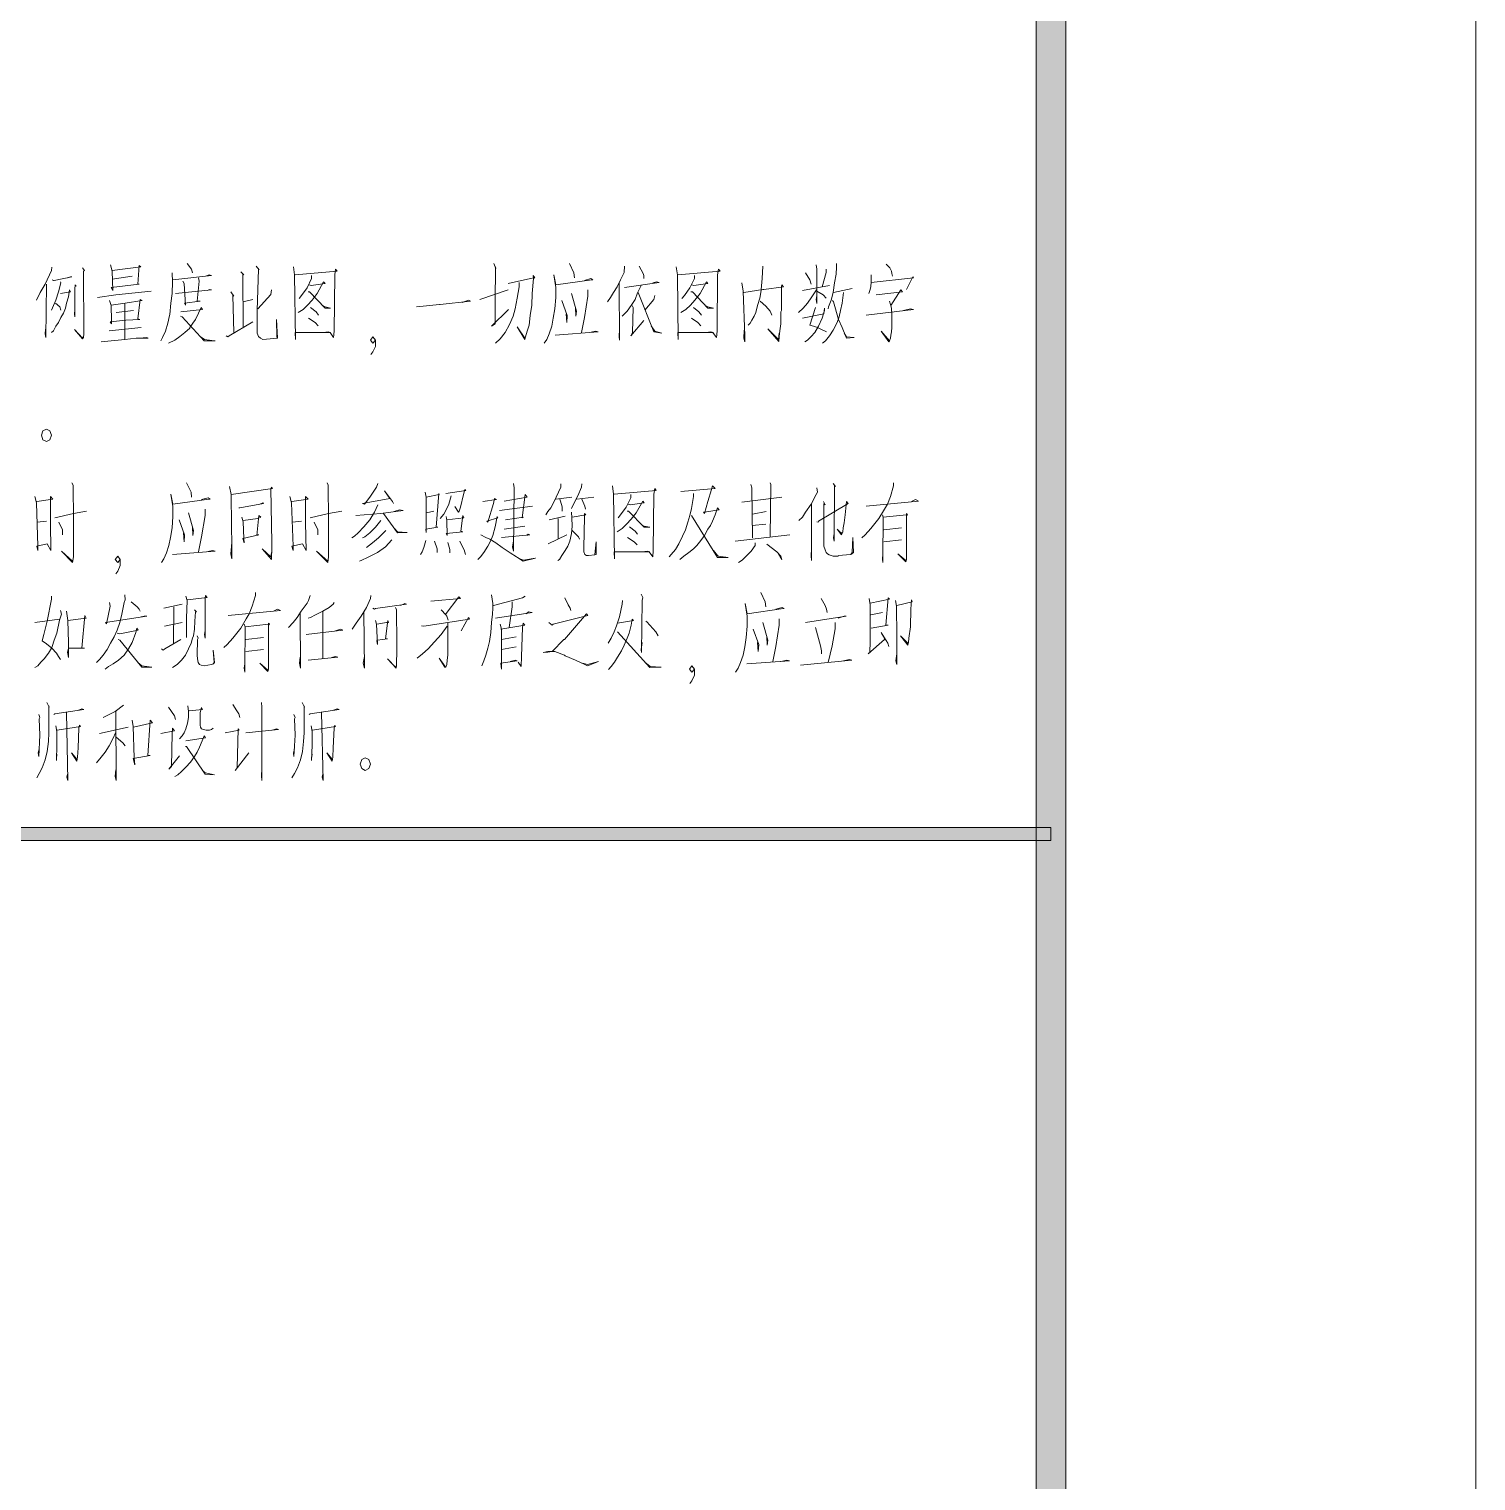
# Model space of a CAD drawing. Header units: millimetres. Extents: x 564 to 880, y 85 to 763.
# Drawn here: x 876.469 to 879.873, y 749.022 to 752.438 of the extents above; entities that cross this region are included whole.
import ezdxf

# ---------------------------------------------------------------- set-up
doc = ezdxf.new("R2010")
doc.units = ezdxf.units.MM

msp = doc.modelspace()

# ---------------------------------------------------------------- hatches: boundary and pattern name
h = msp.add_hatch(color=0)
h.dxf.hatch_style = 2
h.paths.add_polyline_path([(878.9084, 721.6862), (878.8386, 721.7563), (878.8386, 761.6824), (878.9084, 761.7526)])
h = msp.add_hatch(color=0)
h.dxf.hatch_style = 2
h.paths.add_polyline_path([(875.3864, 750.5291), (875.3864, 750.5592), (878.8734, 750.5592), (878.8734, 750.5291)])

# ---------------------------------------------------------------- linework, layer by layer
at = {"color": 0, "lineweight": 0}
for points in [[(820.4786, 720.7212), (879.8734, 720.7212), (879.8734, 762.7175), (820.4786, 762.7175)], [(878.9084, 721.6862), (878.8386, 721.7563), (878.8386, 761.6824), (878.9084, 761.7526)], [(876.522, 751.4823), (876.5184, 751.4927), (876.5102, 751.497), (876.5016, 751.4927), (876.4984, 751.4823), (876.5016, 751.4719), (876.5102, 751.4676), (876.5184, 751.4719)], [(877.2723, 750.7088), (877.269, 750.7191), (877.2604, 750.7234), (877.2522, 750.7191), (877.2486, 750.7088), (877.2522, 750.698), (877.2604, 750.6937), (877.269, 750.698)], [(875.3864, 750.5291), (875.3864, 750.5592), (878.8734, 750.5592), (878.8734, 750.5291)]]:
    msp.add_lwpolyline(points, close=True, dxfattribs=at)
for points in [[(876.5231, 751.8776), (876.522, 751.8701), (876.5077, 751.8379), (876.4959, 751.8186), (876.4866, 751.8007)], [(876.595, 751.8762), (876.6, 751.8701), (876.5975, 751.8687), (876.5985, 751.7224), (876.5985, 751.7209), (876.5975, 751.7123), (876.595, 751.7091), (876.5764, 751.7313), (876.595, 751.7106), (876.5975, 751.7166)], [(876.6612, 751.8837), (876.6647, 751.8687), (876.6662, 751.8229), (876.6626, 751.8304), (876.7288, 751.8379), (876.7252, 751.8379), (876.7288, 751.8819), (876.7324, 751.8791), (876.6647, 751.8701)], [(876.8411, 751.8866), (876.8515, 751.8734), (876.854, 751.8644)], [(877.0039, 751.8805), (877.0111, 751.8716), (877.0089, 751.8734), (877.0064, 751.7757), (877.0064, 751.7342), (877.0064, 751.7224), (877.0089, 751.7152), (877.0136, 751.7106), (877.0193, 751.7077), (877.0536, 751.7106), (877.0515, 751.7549), (877.0526, 751.7123)], [(877.0916, 751.8791), (877.0941, 751.8598), (877.0962, 751.7077), (877.0952, 751.7242), (877.1789, 751.7242), (877.1731, 751.7256), (877.1613, 751.7242)], [(877.0952, 751.8598), (877.1943, 751.8687), (877.1907, 751.8734), (877.1885, 751.8598), (877.1875, 751.727), (877.186, 751.7123), (877.1778, 751.7242)], [(877.5631, 751.8866), (877.5678, 751.8748), (877.5667, 751.8791), (877.5656, 751.795), (877.5656, 751.7446), (877.5574, 751.7388), (877.5975, 751.7785)], [(877.7406, 751.8866), (877.751, 751.8644), (877.7524, 751.8526)], [(877.8705, 751.8805), (877.8694, 751.8658), (877.8612, 751.848), (877.8526, 751.8319), (877.8444, 751.8186), (877.8372, 751.8068), (877.8304, 751.7964)], [(877.9048, 751.8805), (877.9141, 751.863), (877.9156, 751.8583), (877.9156, 751.8512)], [(877.9921, 751.8791), (877.9946, 751.8598), (877.9968, 751.7077), (877.9957, 751.7242), (878.0798, 751.7242), (878.0737, 751.7256), (878.0619, 751.7242)], [(877.9957, 751.8598), (878.0952, 751.8687), (878.0916, 751.8734), (878.0891, 751.8598), (878.088, 751.727), (878.0869, 751.7123), (878.0783, 751.7242)], [(878.1953, 751.8805), (878.1943, 751.8512), (878.1921, 751.8258), (878.1921, 751.8229), (878.1885, 751.8054), (878.1835, 751.7875), (878.1789, 751.7714), (878.1753, 751.7624), (878.1696, 751.7535), (878.166, 751.746), (878.1614, 751.7417)], [(878.3209, 751.8837), (878.3231, 751.8734), (878.3231, 751.7921), (878.3209, 751.8022), (878.3231, 751.8111)], [(878.3445, 751.8734), (878.3445, 751.8658), (878.3349, 751.8319)], [(878.3692, 751.8866), (878.3692, 751.8776), (878.3682, 751.8615), (878.3646, 751.8408), (878.361, 751.8186), (878.3563, 751.8007), (878.3503, 751.7846), (878.3492, 751.78)], [(878.4862, 751.8852), (878.4945, 751.8762), (878.498, 751.8687), (878.4991, 751.863), (878.5005, 751.8569)], [(876.5102, 751.8379), (876.5087, 751.7123), (876.5077, 751.7209), (876.5077, 751.7224), (876.5087, 751.736)], [(876.5431, 751.8437), (876.5442, 751.8408), (876.5384, 751.82), (876.5324, 751.8007), (876.5266, 751.7875), (876.522, 751.7771)], [(876.5241, 751.848), (876.5266, 751.8465), (876.5288, 751.8465), (876.5703, 751.8555), (876.5667, 751.8555), (876.561, 751.8526)], [(876.5774, 751.8361), (876.5799, 751.8333), (876.5774, 751.8319), (876.5774, 751.761), (876.5764, 751.7682), (876.5774, 751.7771)], [(876.6647, 751.8497), (876.7123, 751.8569)], [(876.8057, 751.8644), (876.8068, 751.8437), (876.8057, 751.8158), (876.8032, 751.7936), (876.8007, 751.7667), (876.7996, 751.7639), (876.796, 751.746), (876.7903, 751.727), (876.7832, 751.7123), (876.7796, 751.7048)], [(876.8078, 751.848), (876.8987, 751.8583), (876.893, 751.8598), (876.8848, 751.8569)], [(876.8315, 751.8451), (876.834, 751.8394), (876.8375, 751.7889), (876.835, 751.7936), (876.8719, 751.7979), (876.8647, 751.7979), (876.8694, 751.8451), (876.8683, 751.8526)], [(876.9674, 751.8673), (876.9746, 751.8598), (876.9721, 751.8615), (876.9735, 751.736)], [(877.1281, 751.8361), (877.1331, 751.8347), (877.166, 751.8394), (877.1624, 751.8437), (877.147, 751.8158), (877.1352, 751.8007), (877.1245, 751.7889), (877.1141, 751.7785), (877.1023, 751.7714)], [(877.1342, 751.8583), (877.1342, 751.8512), (877.1234, 751.829), (877.1105, 751.8111), (877.1045, 751.8039)], [(877.6222, 751.8422), (877.6222, 751.8319), (877.6175, 751.8054), (877.6129, 751.78), (877.6082, 751.7624), (877.5996, 751.7431), (877.5893, 751.7242), (877.5774, 751.7091), (877.5667, 751.6988)], [(877.5964, 751.8394), (877.6565, 751.8526), (877.6554, 751.8583), (877.659, 751.8526), (877.6565, 751.8512), (877.6529, 751.8158), (877.6519, 751.7889), (877.6483, 751.7639), (877.6458, 751.7417), (877.6411, 751.727), (877.6376, 751.7138), (877.6354, 751.7077), (877.6175, 751.7374), (877.6354, 751.7106)], [(877.776, 751.8465), (877.7914, 751.8512), (877.7961, 751.848), (877.7936, 751.848), (877.7084, 751.8361), (877.7037, 751.8598), (877.7084, 751.8304), (877.7084, 751.8068), (877.7063, 751.78), (877.7027, 751.7581), (877.6991, 751.7388), (877.693, 751.7209), (877.6873, 751.7077), (877.6812, 751.6988)], [(877.8576, 751.8408), (877.8587, 751.7063), (877.8576, 751.7152), (877.8587, 751.7313)], [(877.9095, 751.8347), (877.9012, 751.8172), (877.8952, 751.8022), (877.8859, 751.7875), (877.8762, 751.7742), (877.8644, 751.7624)], [(877.8705, 751.8304), (877.9521, 751.8422), (877.946, 751.8437), (877.9367, 751.8408)], [(878.029, 751.8361), (878.0336, 751.8347), (878.0665, 751.8394), (878.063, 751.8437), (878.0479, 751.8158), (878.0358, 751.8007), (878.0254, 751.7889), (878.0147, 751.7785), (878.0029, 751.7714)], [(878.0347, 751.8583), (878.0347, 751.8512), (878.024, 751.829), (878.0111, 751.8111), (878.0054, 751.8039)], [(878.146, 751.8408), (878.1495, 751.8215), (878.1531, 751.7166), (878.1531, 751.702), (878.1506, 751.7106), (878.1517, 751.7299)], [(878.1506, 751.8186), (878.1953, 751.8258), (878.1979, 751.8258), (878.244, 751.8319), (878.2404, 751.8361), (878.2394, 751.8333), (878.2394, 751.8022), (878.2394, 751.7757), (878.2379, 751.7728), (878.2379, 751.7478), (878.2379, 751.7446), (878.2358, 751.7285), (878.2343, 751.7152), (878.2333, 751.7034), (878.2072, 751.7327), (878.2322, 751.7077), (878.2343, 751.7224)], [(878.2887, 751.8229), (878.3528, 751.8347)], [(878.2959, 751.8644), (878.3066, 751.848), (878.3091, 751.8379)], [(878.4508, 751.8598), (878.4508, 751.8437), (878.4497, 751.8319), (878.4472, 751.8229), (878.4447, 751.8158)], [(878.4508, 751.8422), (878.5499, 751.8526), (878.5488, 751.8555), (878.5335, 751.8258)], [(876.5431, 751.8158), (876.5667, 751.82), (876.5646, 751.8243), (876.562, 751.8082), (876.5574, 751.7936), (876.5549, 751.7818), (876.5502, 751.77), (876.5442, 751.7596), (876.5384, 751.7478), (876.5324, 751.7388), (876.5266, 751.7285), (876.522, 751.7242)], [(876.6307, 751.8068), (876.6733, 751.8125), (876.757, 751.8215)], [(876.659, 751.7993), (876.6626, 751.7875), (876.6637, 751.7521), (876.6637, 751.7446), (876.6601, 751.7492), (876.6969, 751.7535), (876.7299, 751.7549), (876.7252, 751.7564), (876.7309, 751.8022), (876.7359, 751.7993), (876.6955, 751.7936), (876.6626, 751.7889)], [(876.8139, 751.8158), (876.8987, 751.8243), (876.8941, 751.8258), (876.8894, 751.8229)], [(876.9438, 751.82), (876.951, 751.8097), (876.9485, 751.8111), (876.951, 751.7242)], [(876.9957, 751.8022), (876.9735, 751.7964)], [(877.0397, 751.8243), (877.0383, 751.814), (877.0075, 751.78)], [(877.1259, 751.82), (877.1295, 751.82), (877.166, 751.7818), (877.1789, 751.7818), (877.166, 751.7846), (877.1603, 751.7875)], [(877.381, 751.7846), (877.4354, 751.7903), (877.4368, 751.7903), (877.5077, 751.7979), (877.503, 751.8007), (877.4887, 751.795)], [(877.5302, 751.8022), (877.5964, 751.8243)], [(877.7453, 751.8158), (877.7571, 751.7742), (877.756, 751.7624), (877.7546, 751.7832)], [(877.7842, 751.8243), (877.7842, 751.8097), (877.776, 751.7596), (877.7689, 751.7242)], [(877.9023, 751.8186), (877.9392, 751.7256), (877.9578, 751.7224), (877.9413, 751.727), (877.9331, 751.7403)], [(877.9413, 751.8111), (877.9392, 751.8022), (877.9177, 751.7771)], [(878.0265, 751.82), (878.03, 751.82), (878.0665, 751.7818), (878.0798, 751.7818), (878.0665, 751.7846), (878.0608, 751.7875)], [(878.322, 751.8243), (878.3113, 751.8082), (878.3005, 751.7936), (878.2902, 751.7818), (878.2794, 751.7714)], [(878.3231, 751.8215), (878.3374, 751.8125), (878.3445, 751.8054)], [(878.3857, 751.8186), (878.3821, 751.7936), (878.3785, 751.7757), (878.3753, 751.761), (878.3703, 751.7478), (878.361, 751.7299), (878.3528, 751.7166), (878.3431, 751.7048), (878.3363, 751.6988)], [(878.3621, 751.8186), (878.4057, 751.8276)], [(878.4626, 751.8125), (878.5242, 751.82), (878.5206, 751.8243), (878.497, 751.7875)], [(876.5313, 751.7936), (876.542, 751.7846), (876.5442, 751.7771)], [(876.6744, 751.7714), (876.7155, 751.7757)], [(876.6944, 751.7936), (876.6944, 751.7077)], [(876.8268, 751.7728), (876.8776, 751.7785), (876.874, 751.7832), (876.8683, 751.77), (876.8612, 751.7549), (876.8551, 751.746), (876.8479, 751.736), (876.8479, 751.7342), (876.8361, 751.7242), (876.8243, 751.7152), (876.8125, 751.7063), (876.7971, 751.6988)], [(877.1316, 751.7832), (877.1449, 751.7728), (877.1506, 751.7653)], [(877.7227, 751.7993), (877.7356, 751.7639), (877.7345, 751.7478), (877.7334, 751.7682)], [(877.8884, 751.7875), (877.8905, 751.7832), (877.8894, 751.7242), (877.8848, 751.7166), (877.9156, 751.7521)], [(878.0326, 751.7832), (878.0454, 751.7728), (878.0512, 751.7653)], [(878.1896, 751.7979), (878.2025, 751.7861), (878.2132, 751.7742), (878.2168, 751.7653), (878.2143, 751.7714)], [(878.2887, 751.7581), (878.3395, 751.7682), (878.341, 751.7818), (878.341, 751.7757), (878.3349, 751.7581), (878.3267, 751.7388), (878.3184, 751.7242), (878.3091, 751.7152), (878.3005, 751.7063), (878.2948, 751.702)], [(878.3195, 751.7832), (878.3066, 751.7417), (878.3148, 751.7388), (878.3245, 751.736), (878.3338, 751.7313), (878.3456, 751.7256)], [(878.3599, 751.7993), (878.3621, 751.7964), (878.3739, 751.7549), (878.3821, 751.736), (878.3907, 751.7152), (878.3928, 751.7106), (878.4107, 751.7123), (878.3928, 751.7138), (878.3871, 751.7224)], [(878.439, 751.7653), (878.5499, 751.7785), (878.5431, 751.78), (878.5263, 751.7757)], [(878.4934, 751.7979), (878.4959, 751.7903), (878.498, 751.7818), (878.4991, 751.7667), (878.4991, 751.7521), (878.4991, 751.736), (878.498, 751.7256), (878.497, 751.7181), (878.4959, 751.7106), (878.4934, 751.7048), (878.4923, 751.702), (878.4744, 751.727), (878.4934, 751.7048)], [(876.6579, 751.7285), (876.7334, 751.736)], [(876.8257, 751.7624), (876.8293, 751.761), (876.8812, 751.7048), (876.9073, 751.7048), (876.9059, 751.7048), (876.8823, 751.7077), (876.8719, 751.7152)], [(876.9331, 751.7166), (876.9367, 751.7138), (876.9402, 751.7166), (876.9957, 751.7492)], [(877.127, 751.7581), (877.1424, 751.7478), (877.1495, 751.7403)], [(878.0275, 751.7581), (878.0429, 751.7478), (878.0501, 751.7403)], [(876.639, 751.702), (876.6944, 751.7077), (876.7216, 751.7106), (876.7499, 751.7106), (876.7463, 751.7123), (876.7288, 751.7106)], [(877.2737, 751.6723), (877.2783, 751.6784), (877.2841, 751.6916), (877.2841, 751.7063), (877.2783, 751.7138), (877.2723, 751.7063), (877.2783, 751.6988), (877.2841, 751.7063)], [(877.7073, 751.7181), (877.8079, 751.7256), (877.8018, 751.727), (877.7878, 751.7242)], [(876.5703, 751.3707), (876.5728, 751.3649), (876.5739, 751.2834), (876.5739, 751.2333), (876.5739, 751.1964), (876.5714, 751.1832), (876.5456, 751.2097), (876.5714, 751.186)], [(876.8397, 751.3707), (876.8504, 751.3485), (876.8515, 751.3367)], [(876.9413, 751.3617), (876.9449, 751.3428), (876.9449, 751.3367), (876.9463, 751.2172), (876.9463, 751.1918), (876.9438, 751.2036), (876.9463, 751.2304)], [(876.9449, 751.3428), (877.0418, 751.3574), (877.0397, 751.3603), (877.0383, 751.356), (877.0408, 751.2304), (877.0408, 751.2258), (877.0408, 751.2125), (877.0397, 751.1964), (877.0397, 751.1903), (877.0182, 751.2154), (877.0383, 751.1964), (877.0397, 751.2068)], [(877.1706, 751.3707), (877.1731, 751.3649), (877.1742, 751.2834), (877.1742, 751.2333), (877.1742, 751.1964), (877.1721, 751.1832), (877.146, 751.2097), (877.1721, 751.186)], [(877.2901, 751.3692), (877.2866, 751.3603), (877.2712, 751.3367), (877.2583, 751.3206), (877.2537, 751.322), (877.3184, 751.3338), (877.3055, 751.3513), (877.3245, 751.3263), (877.3266, 751.322)], [(877.6093, 751.3692), (877.6104, 751.3589), (877.6093, 751.2097), (877.6068, 751.22), (877.6093, 751.2333)], [(877.7202, 751.3678), (877.7202, 751.3603), (877.7037, 751.3249), (877.6966, 751.3116), (877.6898, 751.3027), (877.6848, 751.2952)], [(877.7699, 751.3678), (877.7689, 751.3603), (877.7606, 751.3395), (877.751, 751.322), (877.7453, 751.3102)], [(877.8422, 751.3631), (877.8444, 751.3442), (877.8469, 751.1918), (877.8458, 751.2082), (877.9295, 751.2082), (877.9238, 751.2097), (877.912, 751.2082)], [(877.8458, 751.3442), (877.9449, 751.3528), (877.9413, 751.3574), (877.9392, 751.3442), (877.9377, 751.2111), (877.9367, 751.1964), (877.9284, 751.2082)], [(878.0029, 751.3499), (878.0834, 751.3574), (878.0773, 751.3631), (878.0748, 751.3546), (878.0665, 751.3263), (878.0583, 751.2984), (878.0562, 751.3013), (878.0583, 751.3013), (878.0927, 751.307), (878.0891, 751.3116), (878.0834, 751.2952), (878.0773, 751.2805), (878.0726, 751.2701), (878.0665, 751.2612), (878.0583, 751.2465), (878.0501, 751.2347), (878.0408, 751.2229), (878.0326, 751.2154), (878.0218, 751.2068), (878.01, 751.1979), (878.0004, 751.1903)], [(878.1671, 751.3664), (878.1696, 751.3589), (878.1717, 751.2408)], [(878.2132, 751.3707), (878.2143, 751.3664), (878.2132, 751.2436)], [(878.3231, 751.3589), (878.3245, 751.3485), (878.3209, 751.3428), (878.3091, 751.3206), (878.2959, 751.3013), (878.2887, 751.2894), (878.2805, 751.2819)], [(878.361, 751.3692), (878.3667, 751.3617), (878.3646, 751.3631), (878.3635, 751.2333), (878.3621, 751.2408), (878.3635, 751.2512)], [(878.5027, 751.3707), (878.5027, 751.3631), (878.4959, 751.3381), (878.4887, 751.3206), (878.4816, 751.3088), (878.4687, 751.2866), (878.4497, 751.263), (878.4365, 751.2479), (878.4283, 751.2408)], [(876.483, 751.3381), (876.4866, 751.3234), (876.4898, 751.2215), (876.4898, 751.2111), (876.4876, 751.2215), (876.5123, 751.2272), (876.5205, 751.2111), (876.5195, 751.2762), (876.5195, 751.3381), (876.5256, 751.3324), (876.4876, 751.3263)], [(876.8751, 751.3309), (876.8905, 751.3352), (876.8955, 751.3324), (876.893, 751.3324), (876.8078, 751.3206), (876.8032, 751.3442), (876.8078, 751.3145), (876.8078, 751.2909), (876.8057, 751.2644), (876.8021, 751.2422), (876.7985, 751.2229), (876.7925, 751.2054), (876.7867, 751.1918), (876.7807, 751.1832)], [(876.9628, 751.3116), (876.9649, 751.3116), (877.0207, 751.322), (877.0193, 751.3234), (877.0125, 751.3206)], [(877.0833, 751.3381), (877.0869, 751.3234), (877.0905, 751.2215), (877.0905, 751.2111), (877.088, 751.2215), (877.1127, 751.2272), (877.1213, 751.2111), (877.1198, 751.2762), (877.1198, 751.3381), (877.1259, 751.3324), (877.088, 751.3263)], [(877.4011, 751.3485), (877.4036, 751.3367), (877.4036, 751.2937), (877.4036, 751.254), (877.4025, 751.2612), (877.4308, 751.2658), (877.4272, 751.2658), (877.4333, 751.3456), (877.4343, 751.3428), (877.4036, 751.3367)], [(877.4626, 751.3395), (877.4569, 751.3206), (877.4508, 751.307), (877.4451, 751.297), (877.4368, 751.2866)], [(877.4497, 751.3456), (877.4969, 751.3528), (877.4944, 751.3546), (877.4912, 751.3428), (877.4841, 751.3131), (877.4816, 751.3041), (877.4794, 751.3013), (877.4708, 751.3145)], [(877.537, 751.3263), (877.5692, 751.3309), (877.5642, 751.3338), (877.5621, 751.322), (877.5488, 751.2776), (877.5467, 751.2805), (877.5724, 751.288), (877.5703, 751.2909), (877.5656, 751.2673), (877.5606, 751.2465), (877.5549, 751.2333), (877.5488, 751.2215), (877.5395, 751.2068), (877.5313, 751.1964), (877.5252, 751.1903)], [(877.5868, 751.3277), (877.6411, 751.3367), (877.6365, 751.3428), (877.6293, 751.288), (877.6329, 751.2894), (877.5903, 751.2834)], [(877.7084, 751.3324), (877.7463, 751.3367)], [(877.7181, 751.3324), (877.7227, 751.3174), (877.7238, 751.3131), (877.7238, 751.3041)], [(877.7581, 751.3324), (877.7982, 751.3367)], [(877.7699, 751.3324), (877.7771, 751.3159), (877.7782, 751.3088)], [(877.8787, 751.3206), (877.8834, 751.3191), (877.9166, 751.3234), (877.9131, 751.3277), (877.8977, 751.2998), (877.8859, 751.2852), (877.8751, 751.2733), (877.8644, 751.263), (877.8526, 751.2555)], [(877.8848, 751.3428), (877.8848, 751.3352), (877.8741, 751.3131), (877.8612, 751.2952), (877.8551, 751.288)], [(878.0326, 751.3456), (878.0326, 751.3381), (878.0275, 751.3102), (878.024, 751.2937), (878.0193, 751.2776), (878.0136, 751.2597), (878.0064, 751.2451), (877.9982, 751.2272), (877.99, 751.214), (877.9803, 751.2021), (877.9757, 751.1964)], [(878.146, 751.3249), (878.2404, 751.3367)], [(878.3231, 751.2791), (878.3256, 751.2776), (878.3267, 751.2805), (878.3964, 751.322), (878.3928, 751.3263), (878.3893, 751.2952), (878.3871, 751.2762), (878.3846, 751.2644), (878.3835, 751.2555), (878.381, 751.2479), (878.3703, 751.2612), (878.381, 751.2512), (878.3821, 751.254)], [(878.3385, 751.3263), (878.342, 751.3191), (878.3395, 751.322), (878.3395, 751.2318), (878.3395, 751.2215), (878.342, 751.2125), (878.3445, 751.2068), (878.3481, 751.2036), (878.3517, 751.2007), (878.361, 751.1979), (878.3728, 751.1979), (878.3739, 751.1993), (878.3928, 751.2007), (878.4025, 751.2021), (878.4093, 751.2068), (878.4072, 751.2422), (878.4057, 751.2068), (878.4025, 751.2021)], [(878.439, 751.3159), (878.5621, 751.3277), (878.5549, 751.3309)], [(878.5549, 751.3309), (878.5453, 751.3263)], [(876.5302, 751.288), (876.5739, 751.2984), (876.6046, 751.3041)], [(876.8447, 751.2998), (876.8565, 751.2583), (876.8551, 751.2465), (876.854, 751.2673)], [(876.8837, 751.3088), (876.8837, 751.2937), (876.8751, 751.2436), (876.8683, 751.2082)], [(876.9699, 751.2894), (876.9735, 751.2791), (876.9746, 751.2394), (876.9757, 751.229), (876.9721, 751.2394), (877.01, 751.2479), (877.0075, 751.2479), (877.0053, 751.2465), (877.01, 751.2937), (877.0146, 751.2894), (877.0075, 751.2866), (876.9735, 751.2819)], [(877.1306, 751.288), (877.1742, 751.2984), (877.205, 751.3041)], [(877.2901, 751.3191), (877.2819, 751.3013), (877.2712, 751.2834), (877.2569, 751.2673), (877.244, 751.2526), (877.2347, 751.2451), (877.2286, 751.2408)], [(877.2383, 751.2937), (877.2973, 751.2984), (877.3492, 751.3055), (877.341, 751.307), (877.3281, 751.3027)], [(877.303, 751.2984), (877.3363, 751.2526), (877.3588, 751.254), (877.3363, 751.2555), (877.3291, 751.263)], [(877.4046, 751.2998), (877.4215, 751.3041)], [(877.4508, 751.2909), (877.4522, 751.2819), (877.4533, 751.2465), (877.4508, 751.2512), (877.4898, 751.2555), (877.4851, 751.2569), (877.4898, 751.2937), (877.4923, 751.288), (877.4522, 751.2834)], [(877.576, 751.3055), (877.654, 751.3159)], [(877.693, 751.2834), (877.7309, 751.2923)], [(877.7453, 751.3013), (877.7463, 751.288), (877.7474, 751.2687), (877.7453, 751.2512), (877.7417, 751.2333), (877.737, 751.2215), (877.7309, 751.2111), (877.7227, 751.1993), (877.717, 751.1903), (877.7134, 751.1875)], [(877.7474, 751.2894), (877.7796, 751.2952), (877.776, 751.2984), (877.776, 751.2894), (877.7746, 751.2186), (877.7746, 751.2082), (877.7771, 751.2021), (877.7807, 751.1993), (877.7853, 751.1993), (877.8007, 751.2007), (877.8032, 751.2021), (877.8032, 751.2318), (877.8007, 751.2021)], [(877.8762, 751.3041), (877.8798, 751.3041), (877.9166, 751.2658), (877.9295, 751.2658), (877.9166, 751.2687), (877.9105, 751.2716)], [(878.0275, 751.2937), (878.0891, 751.195), (878.1138, 751.195), (878.0916, 751.1979), (878.0891, 751.1993), (878.0798, 751.2111)], [(878.1717, 751.297), (878.2039, 751.3027)], [(878.3102, 751.3206), (878.3102, 751.1875), (878.3091, 751.1993), (878.3102, 751.2154)], [(878.4769, 751.2952), (878.4791, 751.2894), (878.478, 751.1918), (878.478, 751.1832), (878.4769, 751.1918), (878.478, 751.2021)], [(878.4791, 751.2894), (878.5335, 751.2952), (878.5335, 751.2984), (878.536, 751.2952), (878.5335, 751.2937), (878.5335, 751.1903), (878.5324, 751.1846), (878.5134, 751.2036), (878.5324, 751.1875)], [(876.4887, 751.2776), (876.5102, 751.2805)], [(876.5395, 751.2776), (876.5477, 751.2597), (876.5477, 751.2479)], [(876.8222, 751.2834), (876.835, 751.2479), (876.834, 751.2318), (876.8325, 751.2526)], [(877.0891, 751.2776), (877.1105, 751.2805)], [(877.1399, 751.2776), (877.1485, 751.2597), (877.1485, 751.2479)], [(877.2973, 751.2819), (877.2841, 751.2658), (877.2712, 751.2526), (877.2594, 751.2436), (877.2537, 751.2408)], [(877.3091, 751.2583), (877.2912, 751.2408), (877.2773, 751.229), (877.263, 751.2186)], [(877.5868, 751.2612), (877.6354, 751.2687)], [(877.7145, 751.2866), (877.7145, 751.2376)], [(877.7474, 751.2583), (877.7617, 751.2436), (877.7642, 751.2376)], [(877.8823, 751.2673), (877.8952, 751.2569), (877.9012, 751.2494)], [(878.1707, 751.2701), (878.2025, 751.2733)], [(878.5216, 751.2644), (878.4805, 751.2597)], [(877.3231, 751.2361), (877.308, 751.22), (877.2891, 751.2068), (877.2655, 751.195), (877.2522, 751.1889), (877.2465, 751.186)], [(877.4025, 751.2347), (877.3978, 751.2186), (877.3943, 751.2082), (877.3907, 751.2021)], [(877.4236, 751.2333), (877.4297, 751.2154), (877.4297, 751.2068)], [(877.4544, 751.2304), (877.459, 751.214), (877.459, 751.2054)], [(877.4826, 751.2333), (877.4898, 751.2186), (877.4934, 751.2125), (877.4959, 751.2021)], [(877.5324, 751.2479), (877.5442, 751.2422), (877.5538, 751.2376), (877.5678, 751.229), (877.5821, 751.2186), (877.6011, 751.2054), (877.6164, 751.1964), (877.6186, 751.195), (877.6318, 751.186), (877.6612, 751.1936), (877.6601, 751.1936), (877.6329, 751.1889), (877.62, 751.1936)], [(877.581, 751.2422), (877.6472, 751.2479), (877.6436, 751.2494), (877.6401, 751.2465)], [(877.6909, 751.2272), (877.7345, 751.2479)], [(877.8776, 751.2422), (877.893, 751.2318), (877.9002, 751.2243)], [(878.1306, 751.2333), (878.2594, 751.2479)], [(878.1778, 751.229), (878.1778, 751.2229), (878.1682, 751.2097), (878.1578, 751.1993), (878.147, 751.1889), (878.1388, 751.1832)], [(878.205, 751.2258), (878.2286, 751.2082), (878.2379, 751.1979), (878.2404, 751.1903), (878.2322, 751.2036)], [(878.4805, 751.2318), (878.5216, 751.2361)], [(876.6733, 751.1563), (876.678, 751.1624), (876.6837, 751.1757), (876.6837, 751.1903), (876.678, 751.1979), (876.6719, 751.1903), (876.678, 751.1832), (876.6837, 751.1903)], [(876.8068, 751.2021), (876.9073, 751.2097), (876.9012, 751.2111), (876.8869, 751.2082)], [(876.522, 751.1038), (876.522, 751.0966), (876.5123, 751.0447), (876.5041, 751.0139), (876.5005, 750.9989), (876.5102, 750.9918), (876.5231, 750.9814), (876.5338, 750.9696), (876.5384, 750.9621), (876.5431, 750.9546)], [(876.6944, 751.107), (876.6955, 751.0952), (876.6934, 751.0891), (876.6873, 751.0612), (876.6826, 751.0419), (876.6765, 751.024), (876.6697, 751.0079), (876.6612, 750.9932), (876.6529, 750.9782), (876.6436, 750.9649), (876.6354, 750.9546), (876.6282, 750.9474)], [(876.659, 751.0891), (876.6601, 751.0801), (876.6519, 751.039), (876.6493, 751.0419), (876.7463, 751.0565), (876.7406, 751.0565), (876.7334, 751.0551)], [(876.7098, 751.0905), (876.7241, 751.0787), (876.7288, 751.073), (876.7309, 751.0683)], [(876.8293, 751.0848), (876.7867, 751.0758)], [(876.8386, 751.1038), (876.8411, 751.0934), (876.8397, 751.0522), (876.8397, 751.0064), (876.8397, 751.0139), (876.8397, 751.0258)], [(876.8422, 751.0952), (876.8884, 751.1009), (876.8848, 751.1055), (876.8837, 751.098), (876.8837, 751.024), (876.8837, 751.005), (876.8823, 751.0139), (876.8837, 751.0225)], [(877.0018, 751.1127), (877.0018, 751.1055), (876.9946, 751.0801), (876.9875, 751.0626), (876.9803, 751.0508), (876.9674, 751.0286), (876.9485, 751.005), (876.9356, 750.99), (876.9273, 750.9828)], [(877.1306, 751.1055), (877.127, 751.0934), (877.1234, 751.0877), (877.1095, 751.0683), (877.0998, 751.0537), (877.0905, 751.0419), (877.0798, 751.0301)], [(877.1875, 751.0891), (877.185, 751.0848), (877.1757, 751.0773), (877.1603, 751.0683), (877.1435, 751.0597), (877.1316, 751.0537), (877.1259, 751.0522)], [(877.2737, 751.1055), (877.2723, 751.098), (877.263, 751.0773), (877.2511, 751.0565), (877.2393, 751.0404), (877.2297, 751.0258)], [(877.2783, 751.0758), (877.2819, 751.073), (877.2841, 751.0744), (877.3574, 751.0848), (877.3538, 751.0862), (877.3435, 751.0816)], [(877.4143, 751.0919), (877.4841, 751.098), (877.4805, 751.1023), (877.4486, 751.0597)], [(877.5574, 751.107), (877.5606, 751.0862), (877.5606, 751.0758), (877.5596, 751.0612), (877.5574, 751.0419), (877.556, 751.0182), (877.5524, 750.9975), (877.5488, 750.9814), (877.5442, 750.9649), (877.5395, 750.9517), (877.5349, 750.9399)], [(877.6365, 751.1038), (877.6304, 751.0995), (877.5621, 751.0816)], [(877.6057, 751.0905), (877.6057, 751.0787), (877.5986, 751.0301)], [(877.7299, 751.0995), (877.7381, 751.0834), (877.7427, 751.0758), (877.7438, 751.0698)], [(877.8658, 751.0934), (877.8644, 751.0848), (877.8587, 751.0551), (877.8515, 751.0343), (877.8458, 751.0197), (877.8386, 751.005), (877.8315, 750.9932)], [(877.9095, 751.1084), (877.9131, 751.1009), (877.912, 751.0934), (877.9105, 750.971), (877.9095, 750.9782), (877.912, 750.9946)], [(878.2261, 751.073), (878.2415, 751.0773), (878.2462, 751.0744), (878.244, 751.0744), (878.1589, 751.0626), (878.1542, 751.0862), (878.1589, 751.0565), (878.1589, 751.0329), (878.1563, 751.0064), (878.1531, 750.9843), (878.1495, 750.9649), (878.1435, 750.9474), (878.1377, 750.9342), (878.1317, 750.9252)], [(878.1907, 751.1127), (878.2014, 751.0905), (878.2025, 751.0787)], [(878.3327, 751.098), (878.342, 751.0816), (878.3456, 751.073), (878.3467, 751.0655)], [(878.4462, 751.098), (878.4483, 751.0834), (878.4483, 751.039), (878.4483, 751.0018), (878.4483, 750.9975), (878.4472, 750.971), (878.4436, 750.9682), (878.4816, 751.0018), (878.4826, 751.0036), (878.4744, 751.0182), (878.4898, 750.9932), (878.4923, 750.9857)], [(878.4483, 751.0877), (878.4934, 751.0966), (878.4909, 751.0995), (878.4852, 751.0358), (878.4909, 751.0358), (878.4508, 751.0286)], [(878.5077, 751.0934), (878.5098, 751.0801), (878.5109, 751.0093), (878.5109, 751.005), (878.5109, 750.9428), (878.5088, 750.9517), (878.5109, 750.9682)], [(878.5109, 751.0816), (878.5467, 751.0905), (878.5453, 751.0952), (878.5442, 751.073), (878.5431, 751.0315), (878.5395, 751.005), (878.5381, 750.9946), (878.537, 750.9885), (878.5195, 751.0107), (878.537, 750.9932)], [(876.5431, 751.0698), (876.5456, 751.0612), (876.5409, 751.0476), (876.5349, 751.0168), (876.5288, 751.0004), (876.5241, 750.9857), (876.522, 750.9814), (876.5148, 750.9696), (876.5052, 750.956), (876.4969, 750.9488), (876.4898, 750.9399), (876.483, 750.9356)], [(876.483, 751.0419), (876.5409, 751.0494)], [(876.5574, 751.0683), (876.561, 751.0462), (876.562, 750.9946), (876.562, 750.9592), (876.5595, 750.9724), (876.562, 750.9814), (876.6, 750.9814), (876.5939, 750.9814), (876.601, 751.058), (876.6036, 751.0522), (876.561, 751.0462)], [(876.8587, 751.0716), (876.8633, 751.0669), (876.8612, 751.0669), (876.8597, 751.0447), (876.8587, 751.0258), (876.8565, 751.0107), (876.854, 751.005), (876.8504, 750.9932), (876.8447, 750.98), (876.8375, 750.9649), (876.8279, 750.9531), (876.8175, 750.9428), (876.8068, 750.9356)], [(876.8104, 751.0787), (876.8089, 750.9918)], [(876.9381, 751.058), (877.0608, 751.0698), (877.0536, 751.073)], [(877.0536, 751.073), (877.0443, 751.0683)], [(877.107, 751.064), (877.108, 750.9342), (877.1059, 750.946), (877.107, 750.9606)], [(877.1603, 751.0669), (877.1603, 750.9578)], [(877.2569, 751.0655), (877.2583, 750.9342), (877.2558, 750.946), (877.2583, 750.9621)], [(877.3316, 751.0773), (877.3338, 751.0716), (877.3349, 750.9932), (877.3349, 750.9682), (877.3338, 750.9517), (877.3338, 750.9413), (877.3327, 750.9342), (877.3127, 750.956), (877.3316, 750.937), (877.3338, 750.9413)], [(877.3928, 751.0343), (877.3978, 751.0329), (877.5052, 751.0494), (877.503, 751.0537), (877.4862, 751.0225)], [(877.439, 751.0716), (877.4497, 751.0597), (877.4522, 751.0565), (877.4554, 751.0476)], [(877.5667, 751.0522), (877.6529, 751.0655), (877.6447, 751.0669), (877.6386, 751.0626)], [(877.6919, 751.0419), (877.7002, 751.0358), (877.7027, 751.0376), (877.7842, 751.058), (877.7807, 751.0626), (877.7288, 751.0018), (877.7274, 751.0018), (877.7002, 750.9739), (877.6898, 750.9739), (877.6791, 750.971), (877.6898, 750.9724), (877.6991, 750.9739), (877.7063, 750.9739), (877.7288, 750.9649), (877.7309, 750.9635), (877.7546, 750.9531), (877.7771, 750.9428), (877.7832, 750.9399), (877.8089, 750.9503), (877.7832, 750.9428), (877.7724, 750.946)], [(877.854, 751.0404), (877.8916, 751.0462), (877.8884, 751.0494), (877.8859, 751.0358), (877.8812, 751.0168), (877.8762, 751.005), (877.8694, 750.9885), (877.8633, 750.9753), (877.854, 750.9606), (877.8469, 750.9488), (877.8386, 750.9385), (877.8325, 750.9309)], [(878.2343, 751.0508), (878.2343, 751.0358), (878.2261, 750.9857), (878.2193, 750.9503)], [(878.2959, 751.0419), (878.3918, 751.0565), (878.3871, 751.0565), (878.3728, 751.0522)], [(878.4497, 751.0597), (878.4769, 751.0655)], [(876.6765, 751.0168), (876.6826, 751.0154), (876.7263, 751.024), (876.7227, 751.0286), (876.7205, 751.0182), (876.7123, 750.9946), (876.7037, 750.98), (876.6934, 750.9649), (876.6801, 750.9531), (876.6672, 750.9442), (876.6565, 750.9385), (876.6483, 750.9324)], [(876.7878, 751.0329), (876.8293, 751.0419)], [(876.9757, 751.0376), (876.9782, 751.0315), (876.9771, 750.9342), (876.9771, 750.9252), (876.9757, 750.9342), (876.9771, 750.9442)], [(876.9782, 751.0315), (877.0325, 751.0376), (877.0325, 751.0404), (877.0347, 751.0376), (877.0325, 751.0358), (877.0325, 750.9324), (877.0311, 750.9266), (877.0125, 750.946), (877.0311, 750.9295)], [(877.1213, 751.0139), (877.2075, 751.024), (877.2025, 751.0258), (877.1907, 751.0225)], [(877.2841, 751.0462), (877.2866, 751.0376), (877.2891, 750.99), (877.2876, 750.9989), (877.2891, 751.0004), (877.3127, 751.0036), (877.308, 751.0036), (877.3138, 751.0462), (877.3148, 751.0419), (877.3102, 751.0419), (877.2876, 751.0376)], [(877.4533, 751.0329), (877.439, 751.0139), (877.4236, 750.9961), (877.4082, 750.98), (877.3953, 750.9682), (877.3825, 750.9578)], [(877.4544, 751.0419), (877.4544, 750.9649), (877.4533, 750.9531), (877.4522, 750.9428), (877.4497, 750.937), (877.4472, 750.937), (877.4343, 750.9578), (877.4486, 750.9385)], [(877.5774, 751.0376), (877.581, 751.0258), (877.581, 750.9324), (877.5796, 750.946), (877.6175, 750.9517), (877.6139, 750.9531), (877.6011, 750.9503)], [(877.5796, 751.0258), (877.6354, 751.0358), (877.6318, 751.0404), (877.6304, 751.0301), (877.6283, 750.9621), (877.6268, 750.9385), (877.62, 750.9488)], [(877.854, 751.0197), (877.9295, 750.9356), (877.9567, 750.937), (877.9556, 750.937), (877.9306, 750.9385), (877.9177, 750.9488)], [(877.9202, 751.0447), (877.9224, 751.0433), (877.9438, 751.0197), (877.9495, 751.0107)], [(878.1732, 751.0258), (878.186, 750.99), (878.185, 750.9739), (878.1835, 750.9946)], [(878.1953, 751.0419), (878.2072, 751.0004), (878.2061, 750.9885), (878.205, 751.0093)], [(878.3195, 751.0301), (878.3313, 750.9871), (878.3338, 750.9753), (878.3338, 750.9682)], [(878.3657, 751.0419), (878.3657, 751.0272), (878.3585, 750.9871), (878.3492, 750.9474)], [(876.679, 751.0018), (876.6826, 751.0004), (876.7345, 750.937), (876.7581, 750.937), (876.7345, 750.9399), (876.7252, 750.9474)], [(876.7807, 750.98), (876.7853, 750.9767), (876.7889, 750.98), (876.8268, 751.0018)], [(876.8647, 751.0107), (876.8669, 751.005), (876.8658, 751.0018), (876.8647, 750.9649), (876.8658, 750.956), (876.8669, 750.9474), (876.8705, 750.9428), (876.874, 750.9413), (876.8812, 750.9399), (876.8987, 750.9428), (876.9037, 750.9442), (876.9059, 750.9474), (876.9023, 750.9767), (876.9048, 750.9474), (876.9023, 750.9442)], [(877.0207, 751.0064), (876.9792, 751.0018)], [(877.581, 751.0018), (877.615, 751.0079)], [(877.615, 750.9843), (877.581, 750.9782)], [(876.9792, 750.9739), (877.0207, 750.9782)], [(877.1259, 750.9531), (877.1957, 750.9606), (877.1896, 750.9621), (877.1814, 750.9592)], [(878.1578, 750.9442), (878.2583, 750.9517), (878.2522, 750.9531), (878.2379, 750.9503)], [(878.2841, 750.9413), (878.4047, 750.9531), (878.3989, 750.9546), (878.3857, 750.9517)], [(878.024, 750.8984), (878.029, 750.9045), (878.0347, 750.9177), (878.0347, 750.9324), (878.029, 750.9399), (878.0229, 750.9324), (878.029, 750.9252), (878.0347, 750.9324)], [(876.5112, 750.8533), (876.517, 750.8429), (876.5159, 750.8461), (876.5159, 750.815), (876.5159, 750.8136), (876.5159, 750.7825), (876.5148, 750.7617), (876.5123, 750.7381), (876.5077, 750.7188), (876.5005, 750.6998), (876.4934, 750.6866), (876.4876, 750.6762)], [(876.6919, 750.8476), (876.6719, 750.8326), (876.6519, 750.8222), (876.6436, 750.8179)], [(876.8433, 750.8461), (876.8447, 750.8326), (876.8447, 750.8179), (876.8422, 750.8046), (876.8386, 750.7914), (876.834, 750.7825), (876.8293, 750.7749), (876.8232, 750.7678)], [(876.9485, 750.849), (876.9581, 750.8343), (876.9628, 750.8268), (876.9649, 750.8179)], [(877.0161, 750.8533), (877.0172, 750.8429), (877.0172, 750.6701), (877.0161, 750.6819), (877.0172, 750.6966)], [(877.1116, 750.8533), (877.1177, 750.8429), (877.1163, 750.8461), (877.1163, 750.815), (877.1163, 750.8136), (877.1163, 750.7825), (877.1152, 750.7617), (877.1127, 750.7381), (877.108, 750.7188), (877.1009, 750.6998), (877.0941, 750.6866), (877.088, 750.6762)], [(876.4923, 750.8254), (876.4948, 750.8179), (876.4934, 750.815), (876.4948, 750.7764), (876.4923, 750.7263), (876.4912, 750.7352), (876.4934, 750.7442)], [(876.5277, 750.8254), (876.5302, 750.8268), (876.5985, 750.8372), (876.5939, 750.8386), (876.5857, 750.8358)], [(876.5574, 750.8297), (876.561, 750.6701), (876.5585, 750.6776), (876.5595, 750.6848)], [(876.6733, 750.8326), (876.6744, 750.6701), (876.6719, 750.6805), (876.6733, 750.6952)], [(876.7123, 750.8122), (876.7145, 750.7971), (876.717, 750.7234), (876.718, 750.707), (876.7145, 750.722), (876.7545, 750.7292), (876.7488, 750.7292), (876.7545, 750.8122), (876.7595, 750.8061), (876.7155, 750.7957)], [(876.7971, 750.8429), (876.8114, 750.8222), (876.8139, 750.8136)], [(876.8458, 750.8343), (876.8776, 750.8372), (876.8751, 750.8415), (876.8719, 750.8297), (876.8719, 750.8193), (876.8719, 750.8104), (876.8719, 750.8004), (876.873, 750.7957), (876.8751, 750.7914), (876.8801, 750.79), (876.8858, 750.7882), (876.8941, 750.7882), (876.8987, 750.79), (876.9023, 750.7928)], [(877.0926, 750.8254), (877.0952, 750.8179), (877.0941, 750.815), (877.0952, 750.7764), (877.0926, 750.7263), (877.0916, 750.7352), (877.0941, 750.7442)], [(877.1281, 750.8254), (877.1306, 750.8268), (877.1993, 750.8372), (877.1943, 750.8386), (877.186, 750.8358)], [(877.1578, 750.8297), (877.1613, 750.6701), (877.1588, 750.6776), (877.1603, 750.6848)], [(876.5324, 750.7986), (876.5349, 750.7853), (876.5349, 750.7528), (876.5338, 750.7173), (876.5338, 750.722), (876.5349, 750.7324)], [(876.5359, 750.7882), (876.5903, 750.7971), (876.5882, 750.8004), (876.5867, 750.7928), (876.5846, 750.747), (876.5832, 750.7249), (876.5821, 750.7159), (876.5692, 750.7352), (876.5821, 750.7206)], [(876.6733, 750.7839), (876.6662, 750.7678), (876.6579, 750.7513), (876.6483, 750.7367), (876.639, 750.7249), (876.6282, 750.7116)], [(876.7027, 750.7957), (876.6354, 750.781)], [(876.7796, 750.781), (876.8114, 750.7868), (876.8068, 750.7928), (876.8057, 750.781), (876.8043, 750.7027), (876.7985, 750.6966), (876.8232, 750.7277)], [(876.9309, 750.7825), (876.9638, 750.7882), (876.9617, 750.7914), (876.9592, 750.6998), (876.9545, 750.6937), (876.9864, 750.7352)], [(876.9792, 750.7825), (877.0562, 750.79), (877.0515, 750.7914), (877.0418, 750.7882)], [(877.1331, 750.7986), (877.1352, 750.7853), (877.1352, 750.7528), (877.1342, 750.7173), (877.1342, 750.722), (877.1352, 750.7324)], [(877.1363, 750.7882), (877.1907, 750.7971), (877.1885, 750.8004), (877.1875, 750.7928), (877.185, 750.747), (877.1839, 750.7249), (877.1825, 750.7159), (877.1696, 750.7352), (877.1825, 750.7206)], [(876.6744, 750.7721), (876.6898, 750.7588), (876.6955, 750.7513)], [(876.8386, 750.7631), (876.8848, 750.7707), (876.8812, 750.7749), (876.8765, 750.7631), (876.8705, 750.7485), (876.8647, 750.7367), (876.8587, 750.7263), (876.8494, 750.7131), (876.8386, 750.7012), (876.8279, 750.6909), (876.8197, 750.6834), (876.8125, 750.6791)], [(876.8375, 750.7499), (876.8397, 750.7499), (876.8837, 750.6848), (876.9059, 750.6834), (876.8837, 750.688), (876.8776, 750.6937)]]:
    msp.add_lwpolyline(points, dxfattribs=at)

doc.saveas('drawing.dxf')
